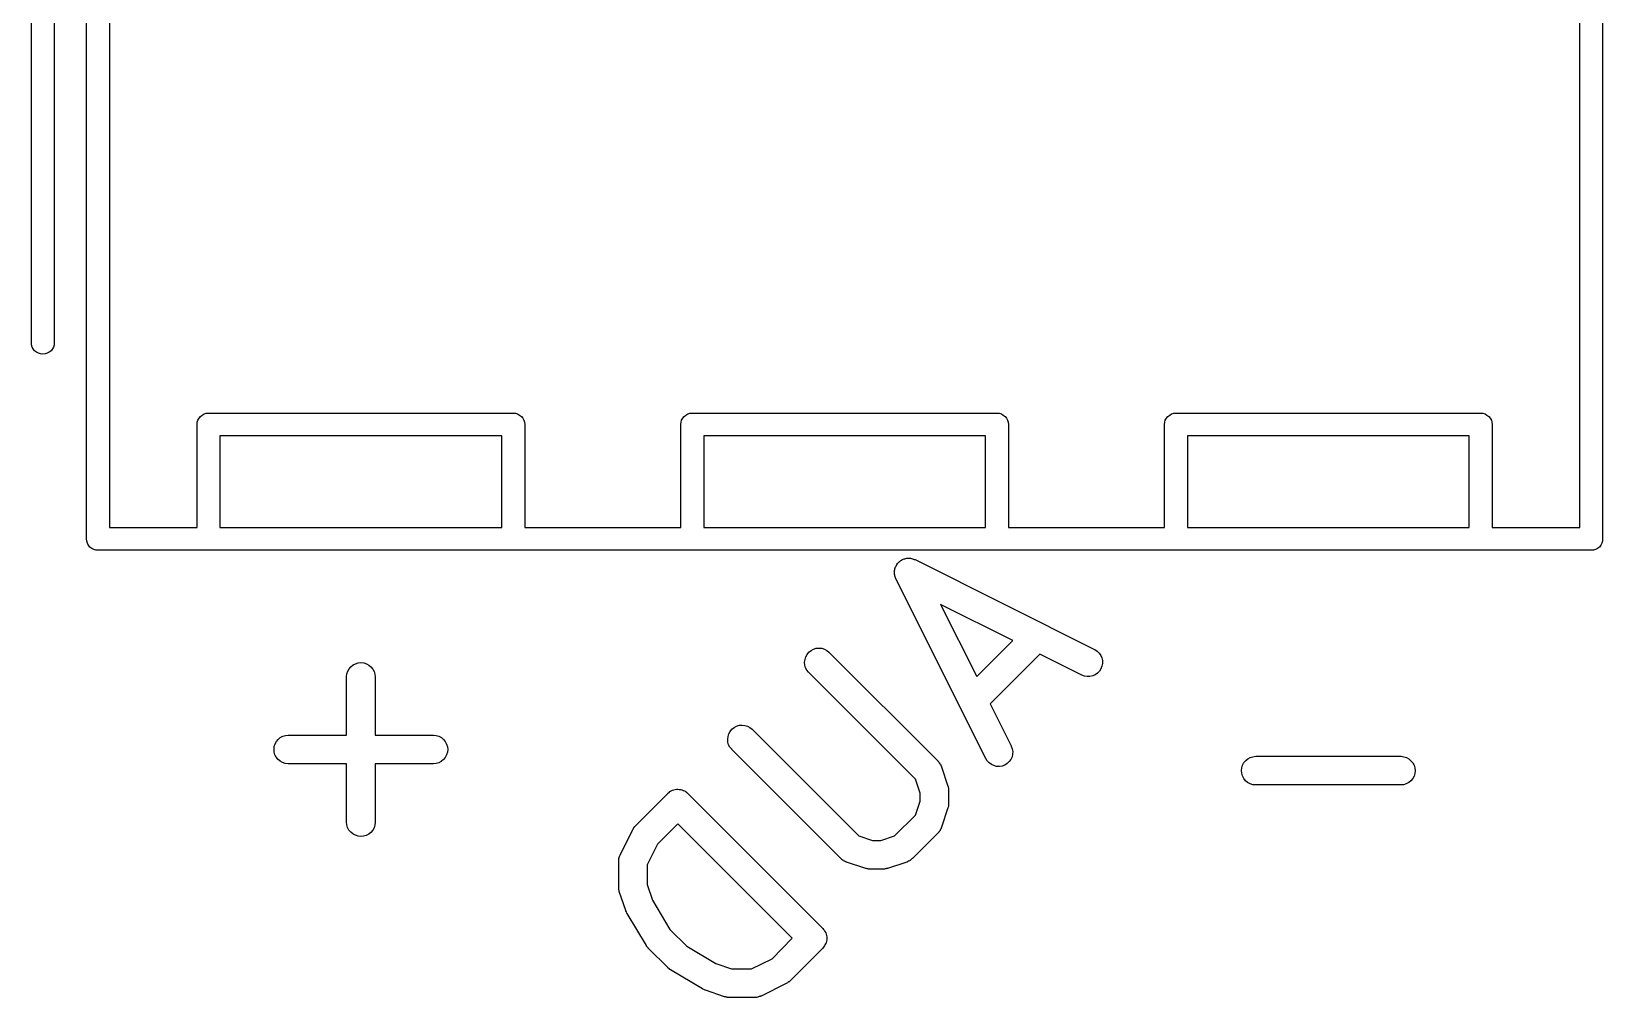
# Model space of a CAD drawing. Extents: x 112.8 to 192.9, y -122.2 to -85.3.
# Drawn here: x 167.72 to 175.97, y -122.18 to -117.11 of the extents above; entities that cross this region are included whole.
import ezdxf

# ---------------------------------------------------------------- set-up
doc = ezdxf.new("R2010")
doc.units = 0
doc.layers.add('BLACK', color=7, linetype='CONTINUOUS')

msp = doc.modelspace()

# ---------------------------------------------------------------- linework, layer by layer
at = {"layer": 'BLACK', "linetype": 'CONTINUOUS'}
for p, q in [((168.01, -119.772), (168.01, -113.758)), ((175.97, -113.758), (175.97, -119.772)), ((168.13, -113.815), (168.13, -119.715)), ((175.85, -119.715), (175.85, -113.815)), ((167.72, -118.748), (167.72, -114.742)), ((167.84, -114.742), (167.84, -118.748)), ((167.721, -118.757), (167.72, -118.748)), ((167.724, -118.768), (167.721, -118.757)), ((167.73, -118.778), (167.724, -118.768)), ((167.737, -118.788), (167.73, -118.778)), ((167.747, -118.795), (167.737, -118.788)), ((167.757, -118.801), (167.747, -118.795)), ((167.813, -118.795), (167.803, -118.801)), ((167.823, -118.788), (167.813, -118.795)), ((167.83, -118.778), (167.823, -118.788)), ((167.836, -118.768), (167.83, -118.778)), ((167.839, -118.757), (167.836, -118.768)), ((167.84, -118.748), (167.839, -118.757)), ((167.768, -118.804), (167.757, -118.801)), ((167.78, -118.805), (167.768, -118.804)), ((167.792, -118.804), (167.78, -118.805)), ((167.803, -118.801), (167.792, -118.804)), ((168.607, -119.132), (168.617, -119.125)), ((168.617, -119.125), (168.627, -119.119)), ((168.627, -119.119), (168.638, -119.116)), ((168.638, -119.116), (168.647, -119.115)), ((168.647, -119.115), (168.647, -119.115)), ((168.647, -119.115), (168.65, -119.115)), ((168.65, -119.115), (168.653, -119.115)), ((168.653, -119.115), (170.247, -119.115)), ((170.247, -119.115), (170.25, -119.115)), ((170.25, -119.115), (170.253, -119.115)), ((170.253, -119.115), (170.253, -119.115)), ((170.253, -119.115), (170.262, -119.116)), ((170.262, -119.116), (170.273, -119.119)), ((170.273, -119.119), (170.283, -119.125)), ((170.283, -119.125), (170.293, -119.132)), ((171.147, -119.132), (171.157, -119.125)), ((171.157, -119.125), (171.167, -119.119)), ((171.167, -119.119), (171.178, -119.116)), ((171.178, -119.116), (171.187, -119.115)), ((171.187, -119.115), (171.187, -119.115)), ((171.187, -119.115), (171.19, -119.115)), ((171.19, -119.115), (171.193, -119.115)), ((171.193, -119.115), (172.787, -119.115)), ((172.787, -119.115), (172.79, -119.115)), ((172.79, -119.115), (172.793, -119.115)), ((172.793, -119.115), (172.793, -119.115)), ((172.793, -119.115), (172.802, -119.116)), ((172.802, -119.116), (172.813, -119.119)), ((172.813, -119.119), (172.823, -119.125)), ((172.823, -119.125), (172.833, -119.132)), ((173.687, -119.132), (173.697, -119.125)), ((173.697, -119.125), (173.707, -119.119)), ((173.707, -119.119), (173.718, -119.116)), ((173.718, -119.116), (173.727, -119.115)), ((173.727, -119.115), (173.727, -119.115)), ((173.727, -119.115), (173.73, -119.115)), ((173.73, -119.115), (173.733, -119.115)), ((173.733, -119.115), (175.327, -119.115)), ((175.327, -119.115), (175.33, -119.115)), ((175.33, -119.115), (175.333, -119.115)), ((175.333, -119.115), (175.333, -119.115)), ((175.333, -119.115), (175.342, -119.116)), ((175.342, -119.116), (175.353, -119.119)), ((175.353, -119.119), (175.363, -119.125)), ((175.363, -119.125), (175.373, -119.132)), ((168.59, -119.175), (168.591, -119.163)), ((168.59, -119.178), (168.59, -119.175)), ((168.59, -119.715), (168.59, -119.178)), ((168.591, -119.163), (168.594, -119.152)), ((168.594, -119.152), (168.6, -119.142)), ((168.6, -119.142), (168.607, -119.132)), ((170.293, -119.132), (170.3, -119.142)), ((170.3, -119.142), (170.306, -119.152)), ((170.306, -119.152), (170.309, -119.163)), ((170.309, -119.163), (170.31, -119.175)), ((170.31, -119.175), (170.31, -119.178)), ((170.31, -119.178), (170.31, -119.715)), ((171.13, -119.175), (171.131, -119.163)), ((171.13, -119.178), (171.13, -119.175)), ((171.13, -119.715), (171.13, -119.178)), ((171.131, -119.163), (171.134, -119.152)), ((171.134, -119.152), (171.14, -119.142)), ((171.14, -119.142), (171.147, -119.132)), ((172.833, -119.132), (172.84, -119.142)), ((172.84, -119.142), (172.846, -119.152)), ((172.846, -119.152), (172.849, -119.163)), ((172.849, -119.163), (172.85, -119.175)), ((172.85, -119.175), (172.85, -119.178)), ((172.85, -119.178), (172.85, -119.715)), ((173.67, -119.175), (173.671, -119.163)), ((173.67, -119.178), (173.67, -119.175)), ((173.67, -119.715), (173.67, -119.178)), ((173.671, -119.163), (173.674, -119.152)), ((173.674, -119.152), (173.68, -119.142)), ((173.68, -119.142), (173.687, -119.132)), ((175.373, -119.132), (175.38, -119.142)), ((175.38, -119.142), (175.386, -119.152)), ((175.386, -119.152), (175.389, -119.163)), ((175.389, -119.163), (175.39, -119.175)), ((175.39, -119.175), (175.39, -119.178)), ((175.39, -119.178), (175.39, -119.715)), ((168.71, -119.235), (168.71, -119.715)), ((170.19, -119.235), (168.71, -119.235)), ((170.19, -119.715), (170.19, -119.235)), ((171.25, -119.235), (171.25, -119.715)), ((172.73, -119.235), (171.25, -119.235)), ((172.73, -119.715), (172.73, -119.235)), ((173.79, -119.235), (173.79, -119.715)), ((175.27, -119.235), (173.79, -119.235)), ((175.27, -119.715), (175.27, -119.235)), ((168.01, -119.775), (168.01, -119.772)), ((168.011, -119.787), (168.01, -119.775)), ((168.014, -119.798), (168.011, -119.787)), ((168.13, -119.715), (168.59, -119.715)), ((168.71, -119.715), (170.19, -119.715)), ((170.31, -119.715), (171.13, -119.715)), ((171.25, -119.715), (172.73, -119.715)), ((172.85, -119.715), (173.67, -119.715)), ((173.79, -119.715), (175.27, -119.715)), ((175.39, -119.715), (175.85, -119.715)), ((175.969, -119.787), (175.966, -119.798)), ((175.97, -119.778), (175.969, -119.787)), ((175.97, -119.772), (175.97, -119.775)), ((175.97, -119.775), (175.97, -119.778)), ((175.97, -119.778), (175.97, -119.778)), ((168.016, -119.802), (168.014, -119.798)), ((168.02, -119.808), (168.016, -119.802)), ((168.027, -119.818), (168.02, -119.808)), ((168.037, -119.825), (168.027, -119.818)), ((168.047, -119.831), (168.037, -119.825)), ((168.058, -119.834), (168.047, -119.831)), ((168.07, -119.835), (168.058, -119.834)), ((168.073, -119.835), (168.07, -119.835)), ((168.647, -119.835), (168.073, -119.835)), ((168.65, -119.835), (168.647, -119.835)), ((168.653, -119.835), (168.65, -119.835)), ((170.247, -119.835), (168.653, -119.835)), ((170.25, -119.835), (170.247, -119.835)), ((170.253, -119.835), (170.25, -119.835)), ((171.187, -119.835), (170.253, -119.835)), ((171.19, -119.835), (171.187, -119.835)), ((171.193, -119.835), (171.19, -119.835)), ((172.787, -119.835), (171.193, -119.835)), ((172.79, -119.835), (172.787, -119.835)), ((172.793, -119.835), (172.79, -119.835)), ((173.727, -119.835), (172.793, -119.835)), ((173.73, -119.835), (173.727, -119.835)), ((173.733, -119.835), (173.73, -119.835)), ((175.327, -119.835), (173.733, -119.835)), ((175.33, -119.835), (175.327, -119.835)), ((175.333, -119.835), (175.33, -119.835)), ((175.907, -119.835), (175.333, -119.835)), ((175.91, -119.835), (175.907, -119.835)), ((175.922, -119.834), (175.91, -119.835)), ((175.933, -119.831), (175.922, -119.834)), ((175.943, -119.825), (175.933, -119.831)), ((175.953, -119.818), (175.943, -119.825)), ((175.96, -119.808), (175.953, -119.818)), ((175.966, -119.798), (175.96, -119.808)), ((172.252, -119.941), (172.253, -119.936)), ((172.252, -119.944), (172.252, -119.941)), ((172.252, -119.946), (172.252, -119.944)), ((172.252, -119.951), (172.252, -119.946)), ((172.252, -119.956), (172.252, -119.951)), ((172.253, -119.936), (172.254, -119.931)), ((172.254, -119.931), (172.255, -119.929)), ((172.255, -119.929), (172.256, -119.927)), ((172.256, -119.927), (172.258, -119.922)), ((172.258, -119.922), (172.26, -119.918)), ((172.26, -119.918), (172.261, -119.916)), ((172.261, -119.916), (172.262, -119.914)), ((172.262, -119.914), (172.265, -119.91)), ((172.265, -119.91), (172.267, -119.905)), ((172.267, -119.905), (172.269, -119.904)), ((172.269, -119.904), (172.27, -119.902)), ((172.27, -119.902), (172.274, -119.898)), ((172.274, -119.898), (172.278, -119.895)), ((172.278, -119.895), (172.279, -119.893)), ((172.279, -119.893), (172.281, -119.892)), ((172.281, -119.892), (172.285, -119.889)), ((172.285, -119.889), (172.29, -119.886)), ((172.29, -119.886), (172.292, -119.885)), ((172.292, -119.885), (172.293, -119.884)), ((172.293, -119.884), (172.298, -119.882)), ((172.298, -119.882), (172.303, -119.88)), ((172.303, -119.88), (172.305, -119.88)), ((172.305, -119.88), (172.307, -119.879)), ((172.307, -119.879), (172.312, -119.878)), ((172.312, -119.878), (172.317, -119.877)), ((172.317, -119.877), (172.319, -119.877)), ((172.319, -119.877), (172.322, -119.877)), ((172.322, -119.877), (172.327, -119.877)), ((172.327, -119.877), (172.332, -119.877)), ((172.332, -119.877), (172.334, -119.877)), ((172.334, -119.877), (172.336, -119.877)), ((172.336, -119.877), (172.341, -119.878)), ((172.341, -119.878), (172.346, -119.879)), ((172.346, -119.879), (172.348, -119.88)), ((172.348, -119.88), (172.35, -119.881)), ((172.35, -119.881), (172.355, -119.883)), ((172.355, -119.883), (172.36, -119.884)), ((172.36, -119.884), (173.303, -120.356)), ((172.252, -119.958), (172.252, -119.956)), ((172.252, -119.96), (172.252, -119.958)), ((172.253, -119.965), (172.252, -119.96)), ((172.254, -119.97), (172.253, -119.965)), ((172.255, -119.972), (172.254, -119.97)), ((172.255, -119.975), (172.255, -119.972)), ((172.257, -119.979), (172.255, -119.975)), ((172.259, -119.984), (172.257, -119.979)), ((172.259, -119.985), (172.259, -119.984)), ((172.731, -120.928), (172.259, -119.985)), ((172.873, -120.309), (172.494, -120.119)), ((172.494, -120.119), (172.684, -120.498)), ((171.802, -120.37), (171.814, -120.36)), ((171.814, -120.36), (171.827, -120.354)), ((171.827, -120.354), (171.841, -120.349)), ((171.841, -120.349), (171.855, -120.348)), ((171.855, -120.348), (171.87, -120.349)), ((171.87, -120.349), (171.884, -120.354)), ((171.884, -120.354), (171.897, -120.361)), ((171.897, -120.361), (171.908, -120.37)), ((172.684, -120.498), (172.873, -120.309)), ((173.303, -120.356), (173.304, -120.356)), ((173.304, -120.356), (173.316, -120.364)), ((173.316, -120.364), (173.327, -120.375)), ((169.388, -120.457), (169.397, -120.446)), ((169.397, -120.446), (169.409, -120.436)), ((169.409, -120.436), (169.422, -120.43)), ((169.422, -120.43), (169.436, -120.426)), ((169.436, -120.426), (169.45, -120.424)), ((169.45, -120.424), (169.465, -120.426)), ((169.465, -120.426), (169.479, -120.43)), ((169.479, -120.43), (169.492, -120.437)), ((169.492, -120.437), (169.503, -120.446)), ((169.503, -120.446), (169.512, -120.458)), ((171.78, -120.422), (171.782, -120.408)), ((171.781, -120.437), (171.78, -120.422)), ((171.785, -120.451), (171.781, -120.437)), ((171.782, -120.408), (171.786, -120.394)), ((171.786, -120.394), (171.793, -120.381)), ((171.793, -120.381), (171.802, -120.37)), ((171.908, -120.37), (172.481, -120.942)), ((173.015, -120.38), (172.754, -120.64)), ((173.236, -120.49), (173.015, -120.38)), ((173.327, -120.375), (173.335, -120.387)), ((173.335, -120.387), (173.341, -120.4)), ((173.341, -120.443), (173.336, -120.457)), ((173.341, -120.4), (173.344, -120.414)), ((173.344, -120.429), (173.341, -120.443)), ((173.344, -120.414), (173.344, -120.429)), ((169.375, -120.498), (169.376, -120.484)), ((169.375, -120.499), (169.375, -120.498)), ((169.375, -120.805), (169.375, -120.499)), ((169.376, -120.484), (169.381, -120.47)), ((169.381, -120.47), (169.388, -120.457)), ((169.512, -120.458), (169.519, -120.471)), ((169.519, -120.471), (169.523, -120.485)), ((169.523, -120.485), (169.525, -120.499)), ((169.525, -120.499), (169.525, -120.805)), ((171.792, -120.464), (171.785, -120.451)), ((171.801, -120.475), (171.792, -120.464)), ((171.802, -120.476), (171.801, -120.475)), ((172.362, -121.036), (171.802, -120.476)), ((173.249, -120.495), (173.236, -120.49)), ((173.264, -120.498), (173.249, -120.495)), ((173.278, -120.497), (173.264, -120.498)), ((173.293, -120.494), (173.278, -120.497)), ((173.306, -120.488), (173.293, -120.494)), ((173.318, -120.48), (173.306, -120.488)), ((173.328, -120.469), (173.318, -120.48)), ((173.336, -120.457), (173.328, -120.469)), ((172.754, -120.64), (172.865, -120.861)), ((171.389, -120.785), (171.398, -120.774)), ((171.398, -120.774), (171.41, -120.764)), ((171.41, -120.764), (171.423, -120.758)), ((171.423, -120.758), (171.437, -120.753)), ((171.437, -120.753), (171.451, -120.752)), ((171.451, -120.752), (171.466, -120.754)), ((171.466, -120.754), (171.48, -120.758)), ((171.48, -120.758), (171.493, -120.765)), ((171.493, -120.765), (171.504, -120.774)), ((171.504, -120.774), (172.064, -121.334)), ((168.995, -120.865), (169, -120.851)), ((169, -120.851), (169.007, -120.838)), ((169.007, -120.838), (169.016, -120.827)), ((169.016, -120.827), (169.027, -120.818)), ((169.027, -120.818), (169.04, -120.811)), ((169.04, -120.811), (169.054, -120.807)), ((169.054, -120.807), (169.069, -120.805)), ((169.069, -120.805), (169.375, -120.805)), ((169.525, -120.805), (169.831, -120.805)), ((169.831, -120.805), (169.832, -120.805)), ((169.832, -120.805), (169.846, -120.807)), ((169.846, -120.807), (169.86, -120.811)), ((169.86, -120.811), (169.873, -120.818)), ((169.873, -120.818), (169.884, -120.828)), ((169.884, -120.828), (169.893, -120.839)), ((169.893, -120.839), (169.9, -120.852)), ((169.9, -120.852), (169.904, -120.866)), ((171.376, -120.826), (171.378, -120.812)), ((171.377, -120.841), (171.376, -120.826)), ((171.381, -120.855), (171.377, -120.841)), ((171.378, -120.812), (171.382, -120.798)), ((171.388, -120.868), (171.381, -120.855)), ((171.382, -120.798), (171.389, -120.785)), ((172.865, -120.861), (172.865, -120.862)), ((172.865, -120.862), (172.87, -120.876)), ((168.994, -120.88), (168.995, -120.865)), ((168.995, -120.894), (168.994, -120.88)), ((168.999, -120.908), (168.995, -120.894)), ((169.006, -120.921), (168.999, -120.908)), ((169.015, -120.933), (169.006, -120.921)), ((169.026, -120.942), (169.015, -120.933)), ((169.039, -120.949), (169.026, -120.942)), ((169.872, -120.943), (169.859, -120.95)), ((169.884, -120.933), (169.872, -120.943)), ((169.893, -120.922), (169.884, -120.933)), ((169.9, -120.909), (169.893, -120.922)), ((169.904, -120.895), (169.9, -120.909)), ((169.904, -120.866), (169.906, -120.881)), ((169.906, -120.881), (169.904, -120.895)), ((171.397, -120.879), (171.388, -120.868)), ((171.398, -120.88), (171.397, -120.879)), ((171.97, -121.453), (171.398, -120.88)), ((172.481, -120.942), (172.481, -120.943)), ((172.481, -120.943), (172.483, -120.945)), ((172.483, -120.945), (172.484, -120.946)), ((172.739, -120.94), (172.731, -120.928)), ((172.749, -120.951), (172.739, -120.94)), ((172.854, -120.944), (172.843, -120.954)), ((172.863, -120.932), (172.854, -120.944)), ((172.869, -120.919), (172.863, -120.932)), ((172.872, -120.905), (172.869, -120.919)), ((172.87, -120.876), (172.873, -120.89)), ((172.873, -120.89), (172.872, -120.905)), ((174.087, -120.949), (174.096, -120.938)), ((174.096, -120.938), (174.107, -120.929)), ((174.107, -120.929), (174.12, -120.922)), ((174.12, -120.922), (174.134, -120.918)), ((174.134, -120.918), (174.149, -120.916)), ((174.149, -120.916), (174.911, -120.916)), ((174.911, -120.916), (174.912, -120.916)), ((174.912, -120.916), (174.926, -120.918)), ((174.926, -120.918), (174.94, -120.922)), ((174.94, -120.922), (174.953, -120.929)), ((174.953, -120.929), (174.964, -120.939)), ((174.964, -120.939), (174.973, -120.95)), ((169.053, -120.954), (169.039, -120.949)), ((169.068, -120.955), (169.053, -120.954)), ((169.069, -120.955), (169.068, -120.955)), ((169.375, -120.955), (169.069, -120.955)), ((169.375, -121.261), (169.375, -120.955)), ((169.831, -120.955), (169.525, -120.955)), ((169.525, -120.955), (169.525, -121.261)), ((169.845, -120.954), (169.831, -120.955)), ((169.859, -120.95), (169.845, -120.954)), ((172.484, -120.946), (172.487, -120.951)), ((172.487, -120.951), (172.49, -120.955)), ((172.49, -120.955), (172.491, -120.957)), ((172.491, -120.957), (172.493, -120.958)), ((172.493, -120.958), (172.495, -120.963)), ((172.495, -120.963), (172.497, -120.968)), ((172.497, -120.968), (172.498, -120.97)), ((172.498, -120.97), (172.499, -120.972)), ((172.499, -120.972), (172.532, -121.073)), ((172.761, -120.959), (172.749, -120.951)), ((172.774, -120.965), (172.761, -120.959)), ((172.788, -120.969), (172.774, -120.965)), ((172.803, -120.969), (172.788, -120.969)), ((172.817, -120.967), (172.803, -120.969)), ((172.831, -120.962), (172.817, -120.967)), ((172.843, -120.954), (172.831, -120.962)), ((174.074, -120.991), (174.075, -120.976)), ((174.075, -121.005), (174.074, -120.991)), ((174.075, -120.976), (174.08, -120.962)), ((174.079, -121.019), (174.075, -121.005)), ((174.086, -121.032), (174.079, -121.019)), ((174.08, -120.962), (174.087, -120.949)), ((174.973, -120.95), (174.98, -120.963)), ((174.98, -121.02), (174.973, -121.033)), ((174.98, -120.963), (174.984, -120.977)), ((174.984, -121.006), (174.98, -121.02)), ((174.984, -120.977), (174.986, -120.992)), ((174.986, -120.992), (174.984, -121.006)), ((171.061, -121.111), (171.062, -121.11)), ((171.062, -121.11), (171.068, -121.106)), ((171.062, -121.11), (171.062, -121.11)), ((171.062, -121.11), (171.062, -121.11)), ((171.062, -121.11), (171.062, -121.11)), ((171.068, -121.106), (171.073, -121.101)), ((171.073, -121.101), (171.08, -121.098)), ((171.073, -121.101), (171.073, -121.101)), ((171.073, -121.101), (171.073, -121.101)), ((171.08, -121.098), (171.086, -121.094)), ((171.086, -121.094), (171.093, -121.092)), ((171.086, -121.094), (171.086, -121.094)), ((171.086, -121.094), (171.086, -121.094)), ((171.093, -121.092), (171.1, -121.09)), ((171.1, -121.09), (171.108, -121.089)), ((171.1, -121.09), (171.1, -121.09)), ((171.1, -121.09), (171.1, -121.09)), ((171.108, -121.089), (171.115, -121.089)), ((171.115, -121.089), (171.115, -121.089)), ((171.115, -121.089), (171.122, -121.09)), ((171.115, -121.089), (171.115, -121.089)), ((171.122, -121.09), (171.129, -121.09)), ((171.129, -121.09), (171.129, -121.09)), ((171.129, -121.09), (171.13, -121.09)), ((171.13, -121.09), (171.136, -121.092)), ((171.136, -121.092), (171.143, -121.095)), ((171.143, -121.095), (171.143, -121.095)), ((171.143, -121.095), (171.144, -121.095)), ((171.144, -121.095), (171.15, -121.098)), ((171.15, -121.098), (171.156, -121.101)), ((171.156, -121.101), (171.156, -121.102)), ((171.156, -121.102), (171.156, -121.102)), ((171.156, -121.102), (171.162, -121.106)), ((171.162, -121.106), (171.167, -121.111)), ((172.386, -121.109), (172.362, -121.036)), ((172.386, -121.152), (172.386, -121.109)), ((172.532, -121.073), (172.533, -121.074)), ((172.533, -121.074), (172.534, -121.078)), ((172.534, -121.078), (172.535, -121.082)), ((172.535, -121.082), (172.535, -121.085)), ((172.535, -121.085), (172.536, -121.088)), ((172.536, -121.088), (172.536, -121.092)), ((172.536, -121.092), (172.536, -121.096)), ((172.536, -121.096), (172.536, -121.164)), ((174.095, -121.044), (174.086, -121.032)), ((174.106, -121.053), (174.095, -121.044)), ((174.119, -121.06), (174.106, -121.053)), ((174.133, -121.065), (174.119, -121.06)), ((174.148, -121.066), (174.133, -121.065)), ((174.149, -121.066), (174.148, -121.066)), ((174.911, -121.066), (174.149, -121.066)), ((174.925, -121.065), (174.911, -121.066)), ((174.939, -121.061), (174.925, -121.065)), ((174.952, -121.054), (174.939, -121.061)), ((174.964, -121.045), (174.952, -121.054)), ((174.973, -121.033), (174.964, -121.045)), ((170.893, -121.279), (171.061, -121.111)), ((171.167, -121.111), (171.874, -121.818)), ((172.362, -121.224), (172.386, -121.152)), ((172.532, -121.187), (172.499, -121.288)), ((172.533, -121.183), (172.532, -121.187)), ((172.535, -121.179), (172.533, -121.183)), ((172.536, -121.173), (172.535, -121.176)), ((172.535, -121.176), (172.535, -121.179)), ((172.536, -121.164), (172.536, -121.165)), ((172.536, -121.165), (172.536, -121.169)), ((172.536, -121.169), (172.536, -121.173)), ((169.376, -121.276), (169.375, -121.261)), ((169.525, -121.262), (169.523, -121.277)), ((169.525, -121.261), (169.525, -121.262)), ((171.114, -121.27), (171.008, -121.377)), ((171.715, -121.871), (171.114, -121.27)), ((172.252, -121.334), (172.362, -121.224)), ((169.38, -121.29), (169.376, -121.276)), ((169.387, -121.303), (169.38, -121.29)), ((169.397, -121.314), (169.387, -121.303)), ((169.408, -121.323), (169.397, -121.314)), ((169.421, -121.33), (169.408, -121.323)), ((169.435, -121.335), (169.421, -121.33)), ((169.449, -121.336), (169.435, -121.335)), ((169.464, -121.335), (169.449, -121.336)), ((169.478, -121.331), (169.464, -121.335)), ((169.491, -121.324), (169.478, -121.331)), ((169.502, -121.315), (169.491, -121.324)), ((169.512, -121.304), (169.502, -121.315)), ((169.519, -121.291), (169.512, -121.304)), ((169.523, -121.277), (169.519, -121.291)), ((170.811, -121.433), (170.879, -121.299)), ((170.879, -121.298), (170.882, -121.294)), ((170.879, -121.299), (170.879, -121.298)), ((170.882, -121.294), (170.884, -121.29)), ((170.884, -121.29), (170.886, -121.288)), ((170.886, -121.288), (170.887, -121.285)), ((170.887, -121.285), (170.89, -121.282)), ((170.89, -121.282), (170.893, -121.279)), ((172.064, -121.334), (172.137, -121.358)), ((172.18, -121.358), (172.252, -121.334)), ((172.481, -121.318), (172.346, -121.453)), ((172.482, -121.316), (172.481, -121.318)), ((172.484, -121.315), (172.482, -121.316)), ((172.487, -121.31), (172.484, -121.315)), ((172.49, -121.307), (172.487, -121.31)), ((172.491, -121.305), (172.49, -121.307)), ((172.492, -121.303), (172.491, -121.305)), ((172.494, -121.298), (172.492, -121.303)), ((172.497, -121.294), (172.494, -121.298)), ((172.498, -121.289), (172.497, -121.291)), ((172.497, -121.291), (172.497, -121.294)), ((172.499, -121.288), (172.498, -121.289)), ((170.808, -121.442), (170.81, -121.437)), ((170.81, -121.437), (170.811, -121.435)), ((170.811, -121.435), (170.811, -121.433)), ((171.008, -121.377), (170.954, -121.485)), ((172.137, -121.358), (172.18, -121.358)), ((170.804, -121.461), (170.805, -121.456)), ((170.804, -121.464), (170.804, -121.461)), ((170.804, -121.466), (170.804, -121.464)), ((170.804, -121.467), (170.804, -121.466)), ((170.804, -121.601), (170.804, -121.467)), ((170.805, -121.451), (170.806, -121.449)), ((170.805, -121.456), (170.805, -121.451)), ((170.806, -121.447), (170.808, -121.442)), ((170.806, -121.449), (170.806, -121.447)), ((170.954, -121.485), (170.954, -121.589)), ((171.972, -121.454), (171.97, -121.453)), ((171.974, -121.456), (171.972, -121.454)), ((171.978, -121.459), (171.974, -121.456)), ((171.982, -121.462), (171.978, -121.459)), ((171.984, -121.463), (171.982, -121.462)), ((171.985, -121.464), (171.984, -121.463)), ((171.99, -121.466), (171.985, -121.464)), ((171.995, -121.469), (171.99, -121.466)), ((171.997, -121.469), (171.995, -121.469)), ((171.999, -121.47), (171.997, -121.469)), ((172, -121.471), (171.999, -121.47)), ((172.101, -121.504), (172, -121.471)), ((172.105, -121.505), (172.101, -121.504)), ((172.109, -121.506), (172.105, -121.505)), ((172.112, -121.507), (172.109, -121.506)), ((172.115, -121.508), (172.112, -121.507)), ((172.119, -121.508), (172.115, -121.508)), ((172.123, -121.508), (172.119, -121.508)), ((172.124, -121.508), (172.123, -121.508)), ((172.192, -121.508), (172.124, -121.508)), ((172.196, -121.508), (172.192, -121.508)), ((172.2, -121.508), (172.196, -121.508)), ((172.203, -121.507), (172.2, -121.508)), ((172.206, -121.507), (172.203, -121.507)), ((172.21, -121.505), (172.206, -121.507)), ((172.215, -121.505), (172.21, -121.505)), ((172.317, -121.471), (172.215, -121.504)), ((172.215, -121.504), (172.215, -121.505)), ((172.319, -121.47), (172.317, -121.471)), ((172.321, -121.469), (172.319, -121.47)), ((172.325, -121.467), (172.321, -121.469)), ((172.33, -121.465), (172.325, -121.467)), ((172.332, -121.463), (172.33, -121.465)), ((172.334, -121.462), (172.332, -121.463)), ((172.338, -121.459), (172.334, -121.462)), ((172.342, -121.456), (172.338, -121.459)), ((172.343, -121.455), (172.342, -121.456)), ((172.345, -121.453), (172.343, -121.455)), ((172.346, -121.453), (172.345, -121.453)), ((170.804, -121.606), (170.804, -121.601)), ((170.954, -121.589), (170.981, -121.671)), ((170.804, -121.61), (170.804, -121.606)), ((170.805, -121.613), (170.804, -121.61)), ((170.805, -121.616), (170.805, -121.613)), ((170.806, -121.62), (170.805, -121.616)), ((170.807, -121.624), (170.806, -121.62)), ((170.807, -121.625), (170.807, -121.624)), ((170.841, -121.726), (170.807, -121.625)), ((170.981, -121.671), (171.073, -121.824)), ((170.841, -121.727), (170.841, -121.726)), ((170.844, -121.733), (170.841, -121.727)), ((170.841, -121.727), (170.841, -121.727)), ((170.847, -121.74), (170.844, -121.733)), ((170.848, -121.741), (170.847, -121.74)), ((170.847, -121.74), (170.847, -121.74)), ((170.847, -121.74), (170.847, -121.74)), ((170.949, -121.909), (170.848, -121.741)), ((171.073, -121.824), (171.161, -121.912)), ((171.874, -121.818), (171.875, -121.818)), ((171.875, -121.818), (171.875, -121.818)), ((171.875, -121.818), (171.875, -121.818)), ((171.875, -121.818), (171.875, -121.819)), ((171.875, -121.819), (171.88, -121.824)), ((171.88, -121.824), (171.884, -121.83)), ((171.884, -121.83), (171.884, -121.83)), ((171.884, -121.83), (171.884, -121.83)), ((171.884, -121.83), (171.887, -121.836)), ((171.887, -121.836), (171.891, -121.843)), ((171.891, -121.843), (171.891, -121.843)), ((171.891, -121.843), (171.891, -121.843)), ((171.891, -121.843), (171.893, -121.85)), ((171.893, -121.85), (171.895, -121.857)), ((170.95, -121.911), (170.949, -121.909)), ((170.95, -121.912), (170.95, -121.911)), ((170.954, -121.916), (170.95, -121.912)), ((170.958, -121.921), (170.954, -121.916)), ((170.959, -121.922), (170.958, -121.921)), ((170.96, -121.923), (170.959, -121.922)), ((170.96, -121.924), (170.96, -121.923)), ((171.061, -122.025), (170.96, -121.924)), ((171.161, -121.912), (171.314, -122.004)), ((171.609, -121.978), (171.715, -121.871)), ((171.874, -121.924), (171.706, -122.092)), ((171.879, -121.918), (171.874, -121.924)), ((171.883, -121.913), (171.879, -121.918)), ((171.884, -121.913), (171.883, -121.913)), ((171.887, -121.906), (171.884, -121.913)), ((171.884, -121.913), (171.884, -121.913)), ((171.89, -121.9), (171.887, -121.906)), ((171.891, -121.9), (171.89, -121.9)), ((171.893, -121.893), (171.891, -121.9)), ((171.891, -121.9), (171.891, -121.9)), ((171.895, -121.886), (171.893, -121.893)), ((171.895, -121.857), (171.895, -121.857)), ((171.895, -121.857), (171.895, -121.857)), ((171.895, -121.857), (171.896, -121.864)), ((171.896, -121.879), (171.895, -121.886)), ((171.895, -121.886), (171.895, -121.886)), ((171.895, -121.886), (171.895, -121.886)), ((171.896, -121.864), (171.896, -121.871)), ((171.896, -121.871), (171.896, -121.871)), ((171.896, -121.871), (171.896, -121.872)), ((171.896, -121.872), (171.896, -121.879)), ((171.314, -122.004), (171.396, -122.032)), ((171.501, -122.032), (171.609, -121.978)), ((171.062, -122.026), (171.061, -122.025)), ((171.063, -122.027), (171.062, -122.026)), ((171.068, -122.03), (171.063, -122.027)), ((171.073, -122.034), (171.068, -122.03)), ((171.074, -122.035), (171.073, -122.034)), ((171.075, -122.036), (171.074, -122.035)), ((171.076, -122.036), (171.075, -122.036)), ((171.244, -122.137), (171.076, -122.036)), ((171.396, -122.032), (171.501, -122.032)), ((171.696, -122.1), (171.694, -122.102)), ((171.699, -122.099), (171.696, -122.1)), ((171.702, -122.096), (171.699, -122.099)), ((171.705, -122.093), (171.702, -122.096)), ((171.706, -122.092), (171.705, -122.093)), ((171.245, -122.138), (171.244, -122.137)), ((171.244, -122.137), (171.244, -122.137)), ((171.251, -122.14), (171.245, -122.138)), ((171.257, -122.143), (171.251, -122.14)), ((171.258, -122.144), (171.257, -122.143)), ((171.259, -122.144), (171.258, -122.144)), ((171.258, -122.144), (171.258, -122.144)), ((171.36, -122.178), (171.259, -122.144)), ((171.364, -122.179), (171.36, -122.178)), ((171.368, -122.18), (171.364, -122.179)), ((171.371, -122.18), (171.368, -122.18)), ((171.374, -122.181), (171.371, -122.18)), ((171.378, -122.181), (171.374, -122.181)), ((171.383, -122.182), (171.378, -122.181)), ((171.384, -122.182), (171.383, -122.182)), ((171.518, -122.182), (171.384, -122.182)), ((171.521, -122.181), (171.518, -122.182)), ((171.523, -122.181), (171.521, -122.181)), ((171.528, -122.181), (171.523, -122.181)), ((171.533, -122.18), (171.528, -122.181)), ((171.535, -122.18), (171.533, -122.18)), ((171.537, -122.179), (171.535, -122.18)), ((171.542, -122.177), (171.537, -122.179)), ((171.547, -122.176), (171.542, -122.177)), ((171.549, -122.175), (171.547, -122.176)), ((171.551, -122.174), (171.549, -122.175)), ((171.552, -122.174), (171.551, -122.174)), ((171.687, -122.106), (171.552, -122.174)), ((171.69, -122.104), (171.687, -122.106)), ((171.694, -122.102), (171.69, -122.104))]:
    msp.add_line(p, q, dxfattribs=at)

doc.saveas('drawing.dxf')
